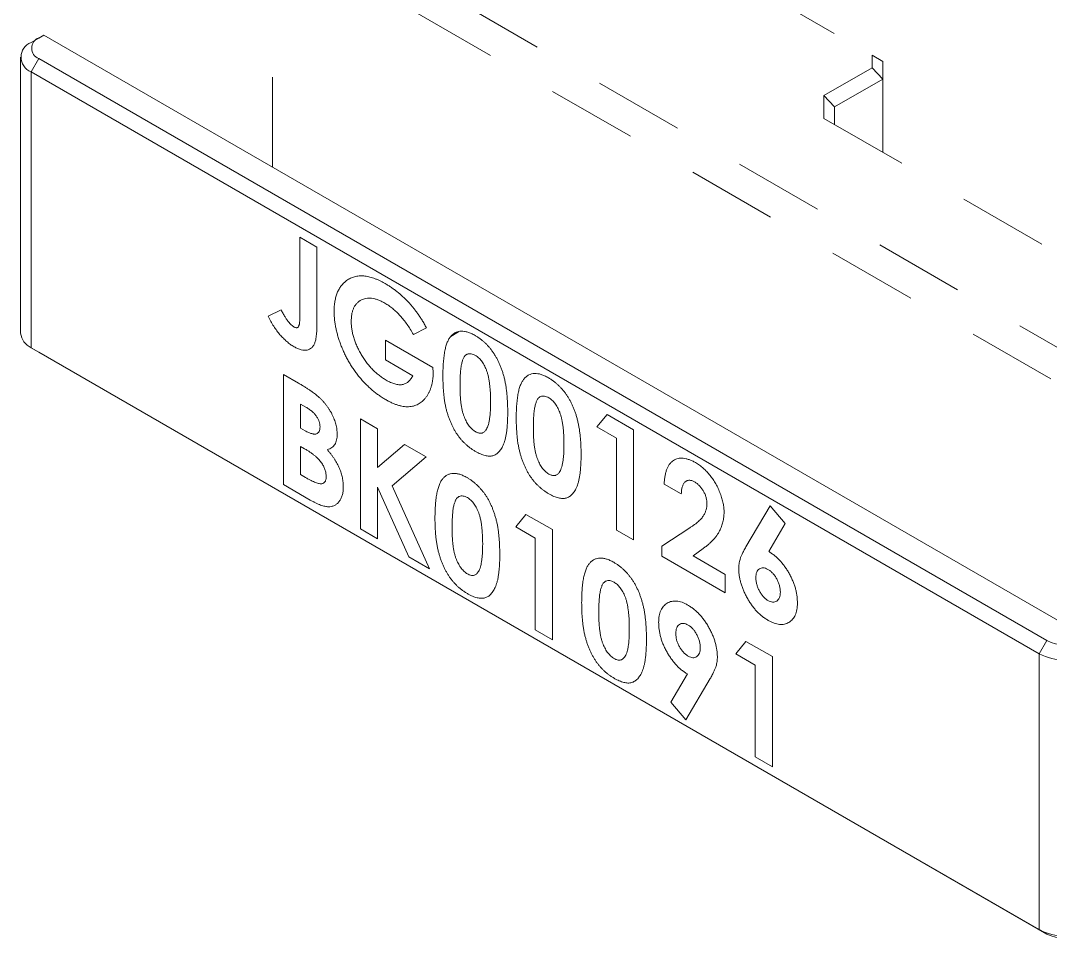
# Model space of a CAD drawing. Extents: x 0 to 10.3, y -9 to 0.
# Drawn here: x 0.838 to 2.27, y -3.032 to -1.756 of the extents above; entities that cross this region are included whole.
import ezdxf

# ---------------------------------------------------------------- set-up
doc = ezdxf.new("R2010")
doc.units = 0
doc.header["$LTSCALE"] = 0.5
doc.header["$MEASUREMENT"] = 0
doc.linetypes.add('HIDDEN', pattern=[0.375, 0.25, -0.125])
doc.layers.add('Jig', color=41, linetype='CONTINUOUS', lineweight=13)

msp = doc.modelspace()

# ---------------------------------------------------------------- linework, layer by layer
at = {"layer": 'Jig', "linetype": 'HIDDEN', "transparency": 16777216}
for p, q in [((1.4714, -1.486), (2.022, -1.8039)), ((2.3358, -2.2427), (1.1987, -1.5862)), ((1.1881, -1.6291), (2.3358, -2.2917)), ((1.1881, -1.9592), (1.1881, -1.6291)), ((2.022, -1.8039), (2.022, -1.8212)), ((2.022, -1.8039), (2.037, -1.8125)), ((2.037, -1.837), (2.037, -1.8125)), ((2.022, -1.8212), (1.9549, -1.86)), ((2.022, -1.8212), (2.037, -1.837)), ((1.9699, -1.8758), (2.037, -1.837)), ((2.037, -1.837), (2.037, -1.9391)), ((1.9549, -1.86), (1.9549, -1.8916)), ((1.9549, -1.86), (1.9699, -1.8758)), ((1.9699, -1.9003), (1.9699, -1.8758)), ((1.9549, -1.8916), (2.3358, -2.1115))]:
    msp.add_line(p, q, dxfattribs=at)
at = {"layer": 'Jig', "transparency": 16777216}
for p, q in [((0.8632, -1.7799), (0.8526, -1.786)), ((0.8632, -1.7799), (0.8703, -1.7758)), ((0.8703, -1.7758), (2.2828, -2.5912)), ((0.838, -2.1902), (0.838, -1.8064)), ((0.8632, -1.8084), (0.8526, -1.8268)), ((2.2651, -2.6177), (0.8632, -1.8084)), ((0.8526, -1.8268), (2.2545, -2.6361)), ((0.8526, -2.2106), (0.8526, -1.8268)), ((1.2263, -2.0568), (1.2501, -2.0706)), ((1.2263, -2.1649), (1.2263, -2.0568)), ((1.2501, -2.0706), (1.2501, -2.1722)), ((1.1822, -2.1667), (1.2002, -2.1578)), ((1.4022, -2.1827), (1.3842, -2.1922)), ((1.4468, -2.1887), (1.4361, -2.1948)), ((1.3453, -2.2001), (1.4114, -2.2383)), ((1.3453, -2.2276), (1.3453, -2.2001)), ((2.2545, -3.0198), (0.8526, -2.2106)), ((0.8632, -2.2167), (0.8526, -2.2106)), ((0.8632, -2.2167), (2.2651, -3.026)), ((1.3834, -2.2496), (1.3453, -2.2276)), ((1.2034, -2.2477), (1.2246, -2.26)), ((1.2034, -2.4008), (1.2034, -2.2477)), ((1.4114, -2.2383), (1.4116, -2.2449)), ((1.2272, -2.2889), (1.2272, -2.3223)), ((1.2347, -2.2932), (1.2272, -2.2889)), ((1.6394, -2.3208), (1.6536, -2.3035)), ((1.6536, -2.3035), (1.6904, -2.3247)), ((1.3105, -2.3095), (1.3343, -2.3233)), ((1.3105, -2.4626), (1.3105, -2.3095)), ((1.2272, -2.3223), (1.2335, -2.326)), ((1.3343, -2.3233), (1.3343, -2.3772)), ((1.6666, -2.3365), (1.6394, -2.3208)), ((1.6904, -2.3247), (1.6904, -2.4778)), ((1.2272, -2.3478), (1.2272, -2.3871)), ((1.2329, -2.3511), (1.2272, -2.3478)), ((1.3343, -2.3772), (1.3719, -2.345)), ((1.3719, -2.345), (1.4019, -2.3623)), ((1.6666, -2.4641), (1.6666, -2.3365)), ((1.4019, -2.3623), (1.3547, -2.4028)), ((1.2272, -2.3871), (1.2341, -2.391)), ((1.2407, -2.4224), (1.2034, -2.4008)), ((1.3343, -2.4046), (1.3343, -2.4764)), ((1.3779, -2.5015), (1.3343, -2.4046)), ((1.3547, -2.4028), (1.4065, -2.5181)), ((1.7567, -2.414), (1.7329, -2.4003)), ((1.8466, -2.4874), (1.8802, -2.4304)), ((1.8802, -2.4304), (1.9013, -2.4549)), ((1.5264, -2.4597), (1.5406, -2.4424)), ((1.5406, -2.4424), (1.5774, -2.4636)), ((1.3343, -2.4764), (1.3105, -2.4626)), ((1.5536, -2.4754), (1.5264, -2.4597)), ((1.7295, -2.4865), (1.7687, -2.4609)), ((1.9013, -2.4549), (1.8782, -2.494)), ((1.5536, -2.603), (1.5536, -2.4754)), ((1.5774, -2.4636), (1.5774, -2.6167)), ((1.6904, -2.4778), (1.6666, -2.4641)), ((1.7295, -2.5004), (1.7295, -2.4865)), ((1.7871, -2.4898), (1.7733, -2.5001)), ((1.4065, -2.5181), (1.3779, -2.5015)), ((1.8179, -2.5514), (1.7295, -2.5004)), ((1.7733, -2.5001), (1.8179, -2.5259)), ((1.8179, -2.5259), (1.8179, -2.5514)), ((1.5774, -2.6167), (1.5536, -2.603)), ((1.8323, -2.6363), (1.8465, -2.619)), ((1.8465, -2.619), (1.8833, -2.6402)), ((2.2651, -2.6177), (2.2545, -2.6361)), ((1.8595, -2.652), (1.8323, -2.6363)), ((1.8833, -2.6402), (1.8833, -2.7933)), ((2.2545, -2.6361), (2.2545, -3.0198)), ((1.8595, -2.7796), (1.8595, -2.652)), ((1.7421, -2.7035), (1.7652, -2.6643)), ((1.7968, -2.6708), (1.7632, -2.7279)), ((1.7632, -2.7279), (1.7421, -2.7035)), ((1.8833, -2.7933), (1.8595, -2.7796)), ((2.2651, -3.026), (2.2545, -3.0198))]:
    msp.add_line(p, q, dxfattribs=at)
for centre, radius, start, end in [((0.8604, -1.8064), 0.0218, 110.7834, 249.2166), ((0.8687, -1.7941), 0.0153, 110.7834, 249.2166), ((0.863, -2.1877), 0.0251, 185.6948, 245.6253), ((2.2898, -2.5699), 0.0538, 242.6097, 297.3903), ((2.2898, -2.5678), 0.0769, 242.6097, 297.3903), ((2.2898, -2.9516), 0.0769, 242.6097, 297.3903), ((2.2898, -2.9782), 0.0538, 242.6097, 297.3903)]:
    msp.add_arc(centre, radius, start, end, dxfattribs=at)
for points, knots in [([(1.2739, -2.1601), (1.274, -2.1576), (1.2741, -2.1527), (1.2749, -2.146), (1.2763, -2.1397), (1.2782, -2.1341), (1.2807, -2.129), (1.2836, -2.1244), (1.2872, -2.1204), (1.2899, -2.1183), (1.2913, -2.1172)], [0, 0, 0, 0, 0.129258, 0.255246, 0.378909, 0.50093, 0.623252, 0.746433, 0.871368, 1, 1, 1, 1]), ([(1.2913, -2.1172), (1.2922, -2.1166), (1.2939, -2.1154), (1.2967, -2.114), (1.2995, -2.1128), (1.3024, -2.1119), (1.3054, -2.1112), (1.3085, -2.1108), (1.3118, -2.1106), (1.3151, -2.1108), (1.3185, -2.1112), (1.322, -2.1119), (1.3256, -2.1128), (1.3293, -2.114), (1.3331, -2.1154), (1.337, -2.1172), (1.341, -2.1191), (1.3437, -2.1207), (1.345, -2.1214)], [0, 0, 0, 0, 0.063787, 0.126616, 0.188343, 0.249479, 0.309864, 0.370656, 0.430675, 0.491278, 0.551874, 0.613065, 0.675167, 0.737705, 0.801473, 0.866116, 0.93226, 1, 1, 1, 1]), ([(1.345, -2.1214), (1.3465, -2.1223), (1.3493, -2.124), (1.3535, -2.1268), (1.3577, -2.1297), (1.3618, -2.1329), (1.3658, -2.1362), (1.3697, -2.1397), (1.3736, -2.1434), (1.3761, -2.146), (1.3774, -2.1473)], [0, 0, 0, 0, 0.128976, 0.256614, 0.382375, 0.50745, 0.631232, 0.754221, 0.877301, 1, 1, 1, 1]), ([(1.3444, -2.1485), (1.3428, -2.1476), (1.3396, -2.1459), (1.3349, -2.1439), (1.3304, -2.1425), (1.3261, -2.1417), (1.3221, -2.1415), (1.3182, -2.1419), (1.3145, -2.1429), (1.3111, -2.1445), (1.308, -2.1465), (1.3052, -2.1491), (1.3029, -2.1521), (1.301, -2.1555), (1.2995, -2.1594), (1.2985, -2.1638), (1.2979, -2.1686), (1.2978, -2.172), (1.2977, -2.1738)], [0, 0, 0, 0, 0.067193, 0.13194, 0.195206, 0.257151, 0.318871, 0.380526, 0.442962, 0.506874, 0.570467, 0.632465, 0.693241, 0.753455, 0.813441, 0.873852, 0.936105, 1, 1, 1, 1]), ([(1.3774, -2.1473), (1.3785, -2.1485), (1.3806, -2.1508), (1.3837, -2.1546), (1.3869, -2.1586), (1.39, -2.163), (1.3931, -2.1675), (1.3962, -2.1723), (1.3993, -2.1774), (1.4012, -2.1809), (1.4022, -2.1827)], [0, 0, 0, 0, 0.111803, 0.227404, 0.345669, 0.467905, 0.594194, 0.724668, 0.859642, 1, 1, 1, 1]), ([(1.2002, -2.1578), (1.2011, -2.1596), (1.2029, -2.1629), (1.2055, -2.1675), (1.2079, -2.1713), (1.2102, -2.1743), (1.2123, -2.1768), (1.2144, -2.1788), (1.2164, -2.1805), (1.2178, -2.1814), (1.2184, -2.1818)], [0, 0, 0, 0, 0.191177, 0.356896, 0.499617, 0.618069, 0.721813, 0.819283, 0.911678, 1, 1, 1, 1]), ([(1.3457, -2.2828), (1.344, -2.2818), (1.3407, -2.2798), (1.3357, -2.2764), (1.3309, -2.2728), (1.3262, -2.269), (1.3217, -2.2649), (1.3173, -2.2606), (1.313, -2.256), (1.3089, -2.2512), (1.305, -2.2462), (1.3012, -2.2411), (1.2977, -2.2357), (1.2944, -2.2303), (1.2913, -2.2246), (1.2884, -2.2189), (1.2858, -2.2129), (1.2833, -2.2069), (1.2811, -2.2008), (1.2792, -2.1947), (1.2776, -2.1888), (1.2762, -2.1829), (1.2752, -2.177), (1.2745, -2.1713), (1.274, -2.1656), (1.274, -2.1619), (1.2739, -2.1601)], [0, 0, 0, 0, 0.045177, 0.089554, 0.132591, 0.175068, 0.216835, 0.258412, 0.299395, 0.34053, 0.381365, 0.421966, 0.462143, 0.502292, 0.542775, 0.583285, 0.62468, 0.666691, 0.70889, 0.750592, 0.791965, 0.832957, 0.874428, 0.915866, 0.957652, 1, 1, 1, 1]), ([(1.3842, -2.1922), (1.3828, -2.1898), (1.38, -2.1849), (1.3754, -2.1781), (1.3707, -2.1718), (1.3658, -2.166), (1.3607, -2.1607), (1.3554, -2.1561), (1.3499, -2.1519), (1.3462, -2.1497), (1.3444, -2.1485)], [0, 0, 0, 0, 0.134447, 0.263807, 0.389241, 0.511496, 0.632427, 0.753439, 0.87526, 1, 1, 1, 1]), ([(1.2184, -2.2093), (1.2166, -2.2082), (1.2132, -2.2061), (1.2081, -2.2021), (1.2033, -2.1976), (1.1986, -2.1925), (1.1941, -2.1869), (1.1899, -2.1806), (1.1858, -2.1739), (1.1834, -2.1691), (1.1822, -2.1667)], [0, 0, 0, 0, 0.123869, 0.244318, 0.36308, 0.483363, 0.604704, 0.731021, 0.862039, 1, 1, 1, 1]), ([(1.2184, -2.1818), (1.219, -2.1821), (1.2203, -2.1827), (1.222, -2.183), (1.2234, -2.1824), (1.2243, -2.1815), (1.2249, -2.1803), (1.2253, -2.1791), (1.2256, -2.1776), (1.2259, -2.1756), (1.2261, -2.1735), (1.2262, -2.1709), (1.2263, -2.168), (1.2263, -2.1659), (1.2263, -2.1649)], [0, 0, 0, 0, 0.083638, 0.160373, 0.236973, 0.319854, 0.367519, 0.425272, 0.493709, 0.573008, 0.662595, 0.763436, 0.875911, 1, 1, 1, 1]), ([(1.2501, -2.1722), (1.2501, -2.1741), (1.2501, -2.1779), (1.2499, -2.1832), (1.2497, -2.188), (1.2494, -2.1922), (1.2489, -2.196), (1.2484, -2.1993), (1.2478, -2.2021), (1.2467, -2.205), (1.2451, -2.208), (1.2427, -2.2108), (1.2397, -2.2128), (1.2363, -2.2139), (1.2324, -2.2142), (1.228, -2.2135), (1.2233, -2.2119), (1.2201, -2.2102), (1.2184, -2.2093)], [0, 0, 0, 0, 0.076414, 0.147235, 0.212084, 0.271069, 0.324193, 0.371998, 0.414138, 0.451018, 0.518122, 0.583596, 0.648767, 0.715219, 0.783109, 0.852067, 0.923839, 1, 1, 1, 1]), ([(1.2977, -2.1738), (1.2978, -2.1757), (1.2978, -2.1793), (1.2985, -2.1851), (1.2996, -2.1908), (1.3011, -2.1966), (1.3031, -2.2024), (1.3056, -2.2083), (1.3084, -2.2142), (1.3117, -2.2201), (1.3152, -2.2258), (1.319, -2.2312), (1.3231, -2.2362), (1.3273, -2.2409), (1.3317, -2.2451), (1.3364, -2.249), (1.3412, -2.2526), (1.3445, -2.2545), (1.3462, -2.2556)], [0, 0, 0, 0, 0.063874, 0.125841, 0.186457, 0.246336, 0.306267, 0.366955, 0.42886, 0.492563, 0.556595, 0.619071, 0.681028, 0.742582, 0.804912, 0.86786, 0.932938, 1, 1, 1, 1]), ([(1.4361, -2.1948), (1.4371, -2.1938), (1.4392, -2.1917), (1.4427, -2.1895), (1.4465, -2.188), (1.4506, -2.1875), (1.455, -2.1877), (1.4597, -2.1888), (1.4647, -2.1907), (1.4681, -2.1925), (1.4699, -2.1935)], [0, 0, 0, 0, 0.132314, 0.2587, 0.380912, 0.500535, 0.620923, 0.742376, 0.868281, 1, 1, 1, 1]), ([(1.4252, -2.2497), (1.4252, -2.2463), (1.4253, -2.2398), (1.4258, -2.2306), (1.4267, -2.2224), (1.4278, -2.215), (1.4293, -2.2086), (1.4312, -2.2031), (1.4334, -2.1984), (1.4352, -2.196), (1.4361, -2.1948)], [0, 0, 0, 0, 0.161066, 0.310779, 0.449889, 0.578276, 0.696627, 0.805994, 0.906565, 1, 1, 1, 1]), ([(1.4699, -2.1935), (1.471, -2.1942), (1.4733, -2.1955), (1.4766, -2.1979), (1.4798, -2.2004), (1.4829, -2.203), (1.4859, -2.2059), (1.4888, -2.209), (1.4915, -2.2122), (1.4941, -2.2157), (1.4966, -2.2193), (1.4989, -2.2231), (1.5011, -2.2272), (1.5032, -2.2313), (1.505, -2.2357), (1.5068, -2.2403), (1.5084, -2.2451), (1.5099, -2.25), (1.5112, -2.2553), (1.5123, -2.2608), (1.5132, -2.2666), (1.514, -2.2727), (1.5146, -2.2792), (1.515, -2.2859), (1.5153, -2.293), (1.5153, -2.2978), (1.5153, -2.3003)], [0, 0, 0, 0, 0.0366266, 0.0720176, 0.1066018, 0.1402739, 0.1735801, 0.2063789, 0.2391292, 0.2719377, 0.3050588, 0.3383424, 0.3726295, 0.4077269, 0.4438894, 0.4814735, 0.5202662, 0.5610568, 0.6041587, 0.6501983, 0.6996847, 0.7524187, 0.8088321, 0.8689839, 0.93269, 1, 1, 1, 1]), ([(1.4705, -2.2213), (1.4694, -2.2208), (1.4674, -2.2197), (1.4644, -2.2189), (1.4616, -2.2188), (1.4595, -2.2193), (1.4579, -2.2201), (1.4568, -2.2209), (1.4558, -2.2221), (1.4548, -2.2234), (1.4539, -2.2251), (1.453, -2.2269), (1.4523, -2.2291), (1.4516, -2.2315), (1.451, -2.2342), (1.4504, -2.2373), (1.45, -2.2408), (1.4496, -2.2446), (1.4494, -2.2489), (1.4491, -2.2535), (1.4491, -2.2585), (1.449, -2.2619), (1.449, -2.2637)], [0, 0, 0, 0, 0.053832, 0.105539, 0.157632, 0.2113, 0.239518, 0.269404, 0.300688, 0.334182, 0.369857, 0.408083, 0.448239, 0.491626, 0.538665, 0.589919, 0.646388, 0.70724, 0.772955, 0.843648, 0.919311, 1, 1, 1, 1]), ([(1.4915, -2.2865), (1.4915, -2.2841), (1.4915, -2.2795), (1.4912, -2.2726), (1.4907, -2.2663), (1.4901, -2.2604), (1.4893, -2.255), (1.4883, -2.2501), (1.4871, -2.2456), (1.4857, -2.2416), (1.4842, -2.238), (1.4826, -2.2348), (1.4808, -2.2317), (1.479, -2.229), (1.477, -2.2266), (1.4749, -2.2245), (1.4727, -2.2227), (1.4712, -2.2218), (1.4705, -2.2213)], [0, 0, 0, 0, 0.112119, 0.21581, 0.310214, 0.396008, 0.473428, 0.542799, 0.60457, 0.659382, 0.708791, 0.755384, 0.798717, 0.840426, 0.880199, 0.91973, 0.959047, 1, 1, 1, 1]), ([(1.4116, -2.2449), (1.4116, -2.2466), (1.4116, -2.2499), (1.4111, -2.2546), (1.4104, -2.2591), (1.4094, -2.2634), (1.4082, -2.2675), (1.4066, -2.2713), (1.4047, -2.2749), (1.4027, -2.2783), (1.4003, -2.2813), (1.3978, -2.284), (1.3952, -2.2864), (1.3923, -2.2884), (1.3893, -2.29), (1.3862, -2.2912), (1.3828, -2.2921), (1.3793, -2.2926), (1.3757, -2.2927), (1.3718, -2.2925), (1.3679, -2.2919), (1.3637, -2.2908), (1.3594, -2.2894), (1.355, -2.2876), (1.3504, -2.2854), (1.3473, -2.2837), (1.3457, -2.2828)], [0, 0, 0, 0, 0.0419561, 0.0838374, 0.1253297, 0.1668251, 0.2084872, 0.2506579, 0.2931106, 0.3364618, 0.3796157, 0.4216808, 0.4630152, 0.5037472, 0.5437176, 0.5834649, 0.6231529, 0.6628895, 0.7028108, 0.7428727, 0.7836392, 0.8248405, 0.866918, 0.9100605, 0.9542098, 1, 1, 1, 1]), ([(1.5381, -2.2537), (1.5391, -2.2526), (1.5411, -2.2506), (1.5447, -2.2483), (1.5484, -2.2469), (1.5526, -2.2463), (1.557, -2.2466), (1.5617, -2.2476), (1.5667, -2.2496), (1.5701, -2.2514), (1.5719, -2.2524)], [0, 0, 0, 0, 0.132314, 0.2587, 0.380912, 0.500535, 0.620923, 0.742376, 0.868281, 1, 1, 1, 1]), ([(1.2246, -2.26), (1.2261, -2.2608), (1.229, -2.2625), (1.2332, -2.2651), (1.237, -2.2675), (1.2405, -2.2698), (1.2438, -2.2721), (1.2467, -2.2742), (1.2493, -2.2763), (1.2509, -2.2777), (1.2517, -2.2783)], [0, 0, 0, 0, 0.163996, 0.31733, 0.458061, 0.588186, 0.707951, 0.816321, 0.913584, 1, 1, 1, 1]), ([(1.3462, -2.2556), (1.3473, -2.2562), (1.3494, -2.2574), (1.3525, -2.2588), (1.3556, -2.2601), (1.3584, -2.261), (1.3612, -2.2616), (1.3638, -2.2621), (1.3663, -2.2621), (1.3687, -2.2619), (1.3709, -2.2614), (1.373, -2.2606), (1.375, -2.2595), (1.377, -2.2582), (1.3787, -2.2564), (1.3804, -2.2544), (1.382, -2.2522), (1.3829, -2.2504), (1.3834, -2.2496)], [0, 0, 0, 0, 0.0693417, 0.1361332, 0.2005351, 0.2627674, 0.323389, 0.3829534, 0.4409371, 0.4987479, 0.5562779, 0.6147281, 0.6737138, 0.7347921, 0.7975757, 0.86229, 0.9296781, 1, 1, 1, 1]), ([(1.4706, -2.3548), (1.4694, -2.3541), (1.467, -2.3527), (1.4636, -2.3504), (1.4604, -2.3479), (1.4572, -2.3452), (1.4543, -2.3424), (1.4514, -2.3394), (1.4487, -2.3361), (1.4462, -2.3328), (1.4438, -2.3292), (1.4415, -2.3255), (1.4394, -2.3216), (1.4374, -2.3176), (1.4355, -2.3133), (1.4338, -2.3088), (1.4322, -2.3042), (1.4307, -2.2994), (1.4294, -2.2943), (1.4283, -2.2889), (1.4273, -2.2831), (1.4265, -2.2771), (1.426, -2.2707), (1.4255, -2.264), (1.4253, -2.2569), (1.4252, -2.2521), (1.4252, -2.2497)], [0, 0, 0, 0, 0.038221, 0.074874, 0.110168, 0.144745, 0.178103, 0.211197, 0.24385, 0.276037, 0.308544, 0.341435, 0.375117, 0.409625, 0.445367, 0.482286, 0.520792, 0.560774, 0.603062, 0.648922, 0.697907, 0.750777, 0.807292, 0.867643, 0.931855, 1, 1, 1, 1]), ([(1.5272, -2.3086), (1.5272, -2.3052), (1.5273, -2.2987), (1.5278, -2.2895), (1.5287, -2.2813), (1.5298, -2.2739), (1.5313, -2.2675), (1.5332, -2.262), (1.5354, -2.2573), (1.5372, -2.2549), (1.5381, -2.2537)], [0, 0, 0, 0, 0.161066, 0.310779, 0.449889, 0.578276, 0.696627, 0.805994, 0.906565, 1, 1, 1, 1]), ([(1.5719, -2.2524), (1.573, -2.2531), (1.5753, -2.2544), (1.5786, -2.2567), (1.5818, -2.2592), (1.5849, -2.2619), (1.5879, -2.2648), (1.5908, -2.2679), (1.5935, -2.2711), (1.5961, -2.2746), (1.5986, -2.2782), (1.6009, -2.282), (1.6031, -2.286), (1.6051, -2.2902), (1.607, -2.2946), (1.6088, -2.2992), (1.6104, -2.3039), (1.6118, -2.3089), (1.6131, -2.3141), (1.6142, -2.3196), (1.6152, -2.3255), (1.616, -2.3316), (1.6166, -2.3381), (1.617, -2.3448), (1.6173, -2.3519), (1.6173, -2.3567), (1.6173, -2.3591)], [0, 0, 0, 0, 0.036627, 0.072018, 0.106602, 0.140274, 0.17358, 0.206379, 0.239129, 0.271938, 0.305059, 0.338342, 0.37263, 0.407727, 0.443889, 0.481473, 0.520266, 0.561057, 0.604159, 0.650198, 0.699685, 0.752419, 0.808832, 0.868984, 0.93269, 1, 1, 1, 1]), ([(1.449, -2.2637), (1.449, -2.2661), (1.4491, -2.2706), (1.4493, -2.2772), (1.4498, -2.2833), (1.4504, -2.289), (1.4513, -2.2942), (1.4523, -2.299), (1.4535, -2.3033), (1.4549, -2.3072), (1.4565, -2.3107), (1.4581, -2.314), (1.4599, -2.3169), (1.4618, -2.3196), (1.4638, -2.3219), (1.4659, -2.324), (1.4681, -2.3259), (1.4697, -2.3268), (1.4705, -2.3273)], [0, 0, 0, 0, 0.110752, 0.212376, 0.305552, 0.39038, 0.466772, 0.535487, 0.596824, 0.651363, 0.701341, 0.747857, 0.792193, 0.834257, 0.875313, 0.916021, 0.957645, 1, 1, 1, 1]), ([(1.2517, -2.2783), (1.2527, -2.2792), (1.2546, -2.281), (1.2574, -2.2838), (1.2601, -2.2868), (1.2626, -2.2898), (1.265, -2.293), (1.2671, -2.2963), (1.2692, -2.2996), (1.271, -2.3031), (1.2727, -2.3066), (1.2742, -2.3102), (1.2754, -2.3137), (1.2764, -2.3171), (1.2772, -2.3206), (1.2778, -2.324), (1.2781, -2.3275), (1.2782, -2.3297), (1.2782, -2.3308)], [0, 0, 0, 0, 0.0687424, 0.1348947, 0.1996998, 0.2629456, 0.3253223, 0.3869274, 0.4489921, 0.5106956, 0.5720441, 0.6326422, 0.6929422, 0.7524174, 0.8127575, 0.8734928, 0.9357833, 1, 1, 1, 1]), ([(1.485, -2.3252), (1.4855, -2.3243), (1.4866, -2.3226), (1.4879, -2.3194), (1.489, -2.3155), (1.4899, -2.3109), (1.4906, -2.3058), (1.4912, -2.3), (1.4914, -2.2935), (1.4915, -2.2889), (1.4915, -2.2865)], [0, 0, 0, 0, 0.088875, 0.186363, 0.29409, 0.412109, 0.541758, 0.682689, 0.835089, 1, 1, 1, 1]), ([(1.5724, -2.2802), (1.5714, -2.2796), (1.5694, -2.2786), (1.5664, -2.2778), (1.5636, -2.2777), (1.5615, -2.2782), (1.5599, -2.279), (1.5588, -2.2798), (1.5577, -2.281), (1.5567, -2.2823), (1.5559, -2.284), (1.555, -2.2858), (1.5543, -2.288), (1.5536, -2.2904), (1.553, -2.2931), (1.5524, -2.2962), (1.552, -2.2997), (1.5516, -2.3035), (1.5514, -2.3078), (1.5511, -2.3123), (1.5511, -2.3174), (1.551, -2.3208), (1.551, -2.3226)], [0, 0, 0, 0, 0.053832, 0.105539, 0.157632, 0.2113, 0.239518, 0.269404, 0.300688, 0.334182, 0.369857, 0.408083, 0.448239, 0.491626, 0.538665, 0.589919, 0.646388, 0.70724, 0.772955, 0.843648, 0.919311, 1, 1, 1, 1]), ([(1.5935, -2.3454), (1.5935, -2.343), (1.5935, -2.3383), (1.5932, -2.3315), (1.5927, -2.3251), (1.5921, -2.3193), (1.5913, -2.3139), (1.5903, -2.309), (1.5891, -2.3045), (1.5877, -2.3005), (1.5862, -2.2969), (1.5845, -2.2936), (1.5828, -2.2906), (1.5809, -2.2879), (1.579, -2.2855), (1.5769, -2.2834), (1.5747, -2.2816), (1.5732, -2.2807), (1.5724, -2.2802)], [0, 0, 0, 0, 0.112119, 0.21581, 0.310214, 0.396008, 0.473428, 0.542799, 0.60457, 0.659382, 0.708791, 0.755384, 0.798717, 0.840426, 0.880199, 0.91973, 0.959047, 1, 1, 1, 1]), ([(1.2544, -2.3208), (1.2543, -2.3196), (1.2543, -2.3172), (1.2533, -2.3134), (1.2517, -2.3097), (1.2499, -2.3067), (1.2482, -2.3044), (1.2468, -2.3026), (1.2451, -2.3009), (1.2433, -2.2993), (1.2414, -2.2977), (1.2393, -2.2962), (1.237, -2.2946), (1.2355, -2.2937), (1.2347, -2.2932)], [0, 0, 0, 0, 0.112318, 0.217162, 0.320736, 0.428689, 0.486125, 0.546577, 0.610671, 0.678379, 0.751037, 0.828585, 0.911505, 1, 1, 1, 1]), ([(1.5153, -2.3003), (1.5153, -2.3027), (1.5153, -2.3075), (1.515, -2.3144), (1.5146, -2.3207), (1.514, -2.3265), (1.5132, -2.3318), (1.5122, -2.3365), (1.5111, -2.3408), (1.5097, -2.3445), (1.5083, -2.3477), (1.5067, -2.3507), (1.505, -2.3532), (1.5032, -2.3555), (1.5012, -2.3573), (1.4991, -2.3588), (1.4969, -2.36), (1.4946, -2.3608), (1.4921, -2.3612), (1.4895, -2.3614), (1.4867, -2.3611), (1.4838, -2.3606), (1.4807, -2.3596), (1.4775, -2.3584), (1.4741, -2.3568), (1.4717, -2.3555), (1.4706, -2.3548)], [0, 0, 0, 0, 0.068489, 0.133072, 0.193823, 0.251075, 0.304391, 0.354397, 0.401009, 0.444414, 0.485404, 0.524642, 0.561886, 0.597916, 0.632441, 0.665719, 0.697746, 0.729345, 0.760583, 0.792362, 0.824318, 0.857161, 0.89093, 0.925963, 0.962063, 1, 1, 1, 1]), ([(1.5725, -2.4137), (1.5714, -2.413), (1.569, -2.4116), (1.5656, -2.4093), (1.5624, -2.4067), (1.5592, -2.4041), (1.5563, -2.4012), (1.5534, -2.3982), (1.5507, -2.395), (1.5482, -2.3917), (1.5458, -2.3881), (1.5435, -2.3844), (1.5414, -2.3805), (1.5394, -2.3764), (1.5375, -2.3722), (1.5358, -2.3677), (1.5342, -2.3631), (1.5327, -2.3583), (1.5314, -2.3532), (1.5303, -2.3478), (1.5293, -2.342), (1.5285, -2.336), (1.528, -2.3296), (1.5275, -2.3228), (1.5272, -2.3158), (1.5272, -2.311), (1.5272, -2.3086)], [0, 0, 0, 0, 0.0382209, 0.0748741, 0.1101682, 0.1447446, 0.1781029, 0.211197, 0.2438497, 0.2760373, 0.3085441, 0.3414349, 0.375117, 0.4096251, 0.4453666, 0.4822861, 0.5207919, 0.5607735, 0.6030622, 0.6489222, 0.6979068, 0.7507772, 0.8072917, 0.8676434, 0.9318549, 1, 1, 1, 1]), ([(1.2335, -2.326), (1.2344, -2.3264), (1.236, -2.3274), (1.2384, -2.3286), (1.2407, -2.3295), (1.2427, -2.3301), (1.2446, -2.3306), (1.2463, -2.3308), (1.2479, -2.3307), (1.2497, -2.3304), (1.2516, -2.3293), (1.2532, -2.3273), (1.2542, -2.3244), (1.2543, -2.322), (1.2544, -2.3208)], [0, 0, 0, 0, 0.088765, 0.171355, 0.248082, 0.32112, 0.38886, 0.452062, 0.51223, 0.569578, 0.676977, 0.78104, 0.886932, 1, 1, 1, 1]), ([(1.2782, -2.3308), (1.2782, -2.3322), (1.2781, -2.335), (1.2774, -2.3388), (1.2764, -2.3421), (1.275, -2.3451), (1.2731, -2.3475), (1.2707, -2.3496), (1.2678, -2.3512), (1.2656, -2.352), (1.2644, -2.3524)], [0, 0, 0, 0, 0.123308, 0.242862, 0.359429, 0.474783, 0.594376, 0.72017, 0.855099, 1, 1, 1, 1]), ([(1.4705, -2.3273), (1.4712, -2.3277), (1.4727, -2.3285), (1.4748, -2.3292), (1.4768, -2.3295), (1.4787, -2.3295), (1.4805, -2.329), (1.4821, -2.3281), (1.4836, -2.3268), (1.4845, -2.3257), (1.485, -2.3252)], [0, 0, 0, 0, 0.124035, 0.242846, 0.360342, 0.479042, 0.599334, 0.725488, 0.858549, 1, 1, 1, 1]), ([(1.551, -2.3226), (1.551, -2.325), (1.5511, -2.3295), (1.5513, -2.336), (1.5518, -2.3422), (1.5524, -2.3478), (1.5533, -2.3531), (1.5543, -2.3578), (1.5555, -2.3622), (1.5569, -2.3661), (1.5584, -2.3696), (1.5601, -2.3728), (1.5619, -2.3758), (1.5638, -2.3785), (1.5658, -2.3808), (1.5679, -2.3829), (1.5701, -2.3847), (1.5717, -2.3857), (1.5724, -2.3862)], [0, 0, 0, 0, 0.110752, 0.212376, 0.305552, 0.39038, 0.466772, 0.535487, 0.596824, 0.651363, 0.701341, 0.747857, 0.792193, 0.834257, 0.875313, 0.916021, 0.957645, 1, 1, 1, 1]), ([(1.587, -2.384), (1.5875, -2.3832), (1.5886, -2.3815), (1.5899, -2.3782), (1.591, -2.3744), (1.5919, -2.3698), (1.5926, -2.3646), (1.5932, -2.3588), (1.5934, -2.3524), (1.5935, -2.3478), (1.5935, -2.3454)], [0, 0, 0, 0, 0.088875, 0.186363, 0.29409, 0.412109, 0.541758, 0.682689, 0.835089, 1, 1, 1, 1]), ([(1.2629, -2.3898), (1.2629, -2.389), (1.2628, -2.3874), (1.2625, -2.3849), (1.2619, -2.3824), (1.2612, -2.3799), (1.2602, -2.3774), (1.259, -2.375), (1.2576, -2.3725), (1.2559, -2.3701), (1.2541, -2.3676), (1.2518, -2.3652), (1.2494, -2.3628), (1.2466, -2.3604), (1.2436, -2.358), (1.2403, -2.3557), (1.2367, -2.3533), (1.2342, -2.3519), (1.2329, -2.3511)], [0, 0, 0, 0, 0.052804, 0.102848, 0.151634, 0.199493, 0.24769, 0.296169, 0.346204, 0.398436, 0.454195, 0.514248, 0.579272, 0.650186, 0.727567, 0.811532, 0.902517, 1, 1, 1, 1]), ([(1.2644, -2.3524), (1.2654, -2.3535), (1.2672, -2.3556), (1.2698, -2.3589), (1.2722, -2.3622), (1.2744, -2.3654), (1.2765, -2.3687), (1.2783, -2.3719), (1.2799, -2.3752), (1.2814, -2.3784), (1.2826, -2.3816), (1.2837, -2.3849), (1.2846, -2.3881), (1.2854, -2.3914), (1.286, -2.3947), (1.2864, -2.398), (1.2867, -2.4013), (1.2867, -2.4035), (1.2867, -2.4046)], [0, 0, 0, 0, 0.072769, 0.14268, 0.209427, 0.274632, 0.336831, 0.397631, 0.456898, 0.515139, 0.573163, 0.631099, 0.689015, 0.74882, 0.809284, 0.870755, 0.934285, 1, 1, 1, 1]), ([(1.6173, -2.3591), (1.6173, -2.3616), (1.6173, -2.3664), (1.617, -2.3732), (1.6165, -2.3796), (1.6159, -2.3854), (1.6151, -2.3906), (1.6142, -2.3954), (1.6131, -2.3996), (1.6117, -2.4033), (1.6103, -2.4066), (1.6087, -2.4095), (1.607, -2.4121), (1.6051, -2.4143), (1.6032, -2.4162), (1.6011, -2.4177), (1.5989, -2.4188), (1.5966, -2.4197), (1.5941, -2.4201), (1.5915, -2.4202), (1.5887, -2.42), (1.5858, -2.4194), (1.5827, -2.4185), (1.5795, -2.4173), (1.576, -2.4157), (1.5737, -2.4144), (1.5725, -2.4137)], [0, 0, 0, 0, 0.0684887, 0.1330724, 0.1938229, 0.251075, 0.3043913, 0.3543972, 0.401009, 0.4444135, 0.4854041, 0.5246418, 0.5618858, 0.5979156, 0.6324415, 0.6657189, 0.6977456, 0.7293455, 0.7605835, 0.7923616, 0.8243181, 0.8571607, 0.8909303, 0.9259628, 0.9620625, 1, 1, 1, 1]), ([(1.7329, -2.4003), (1.733, -2.3983), (1.7332, -2.3943), (1.734, -2.3889), (1.7351, -2.3839), (1.7365, -2.3795), (1.7383, -2.3756), (1.7404, -2.3723), (1.7429, -2.3695), (1.7457, -2.3673), (1.7488, -2.3657), (1.7521, -2.3646), (1.7556, -2.3641), (1.7594, -2.3642), (1.7633, -2.3648), (1.7675, -2.3662), (1.7719, -2.3679), (1.7749, -2.3696), (1.7764, -2.3704)], [0, 0, 0, 0, 0.074933, 0.146415, 0.214733, 0.280396, 0.343912, 0.405521, 0.466476, 0.526809, 0.586168, 0.644122, 0.701641, 0.758776, 0.816646, 0.875667, 0.93663, 1, 1, 1, 1]), ([(1.7764, -2.3704), (1.7783, -2.3716), (1.7819, -2.3738), (1.7872, -2.3781), (1.7922, -2.3828), (1.7968, -2.3881), (1.801, -2.3938), (1.8048, -2.4), (1.8082, -2.4066), (1.811, -2.4135), (1.8133, -2.4203), (1.8149, -2.427), (1.816, -2.4334), (1.8161, -2.4374), (1.8162, -2.4393)], [0, 0, 0, 0, 0.089601, 0.174998, 0.257453, 0.339173, 0.420313, 0.501335, 0.584117, 0.670222, 0.756511, 0.839232, 0.920133, 1, 1, 1, 1]), ([(1.2341, -2.391), (1.2354, -2.3918), (1.238, -2.3933), (1.2417, -2.3952), (1.2451, -2.3968), (1.2482, -2.3981), (1.2509, -2.399), (1.2532, -2.3996), (1.2553, -2.3998), (1.2569, -2.3997), (1.2584, -2.3993), (1.2596, -2.3987), (1.2606, -2.3978), (1.2614, -2.3966), (1.2621, -2.3953), (1.2625, -2.3937), (1.2629, -2.3919), (1.2629, -2.3905), (1.2629, -2.3898)], [0, 0, 0, 0, 0.109605, 0.210729, 0.302106, 0.385275, 0.459318, 0.524848, 0.583642, 0.634641, 0.681202, 0.726798, 0.770652, 0.814017, 0.857946, 0.903306, 0.950528, 1, 1, 1, 1]), ([(1.4251, -2.3926), (1.4261, -2.3915), (1.4281, -2.3894), (1.4316, -2.3872), (1.4354, -2.3858), (1.4395, -2.3852), (1.4439, -2.3854), (1.4486, -2.3865), (1.4536, -2.3885), (1.4571, -2.3903), (1.4588, -2.3912)], [0, 0, 0, 0, 0.132314, 0.2587, 0.380912, 0.500535, 0.620923, 0.742376, 0.868281, 1, 1, 1, 1]), ([(1.4588, -2.3912), (1.46, -2.3919), (1.4622, -2.3933), (1.4656, -2.3956), (1.4688, -2.3981), (1.4719, -2.4008), (1.4749, -2.4037), (1.4777, -2.4067), (1.4805, -2.41), (1.4831, -2.4134), (1.4855, -2.4171), (1.4879, -2.4209), (1.49, -2.4249), (1.4921, -2.4291), (1.494, -2.4335), (1.4957, -2.4381), (1.4973, -2.4428), (1.4988, -2.4478), (1.5001, -2.453), (1.5012, -2.4585), (1.5022, -2.4643), (1.5029, -2.4705), (1.5035, -2.4769), (1.5039, -2.4837), (1.5042, -2.4908), (1.5043, -2.4956), (1.5043, -2.498)], [0, 0, 0, 0, 0.0366266, 0.0720176, 0.1066018, 0.1402739, 0.1735801, 0.2063789, 0.2391292, 0.2719377, 0.3050588, 0.3383424, 0.3726295, 0.4077269, 0.4438894, 0.4814735, 0.5202662, 0.5610568, 0.6041587, 0.6501983, 0.6996847, 0.7524187, 0.8088321, 0.8689839, 0.93269, 1, 1, 1, 1]), ([(1.5724, -2.3862), (1.5732, -2.3866), (1.5746, -2.3874), (1.5768, -2.3881), (1.5788, -2.3884), (1.5807, -2.3883), (1.5825, -2.3879), (1.5841, -2.387), (1.5856, -2.3857), (1.5865, -2.3846), (1.587, -2.384)], [0, 0, 0, 0, 0.124035, 0.242846, 0.360342, 0.479042, 0.599334, 0.725488, 0.858549, 1, 1, 1, 1]), ([(1.2867, -2.4046), (1.2866, -2.4066), (1.2865, -2.4107), (1.2853, -2.4161), (1.2835, -2.4208), (1.281, -2.4247), (1.2779, -2.4278), (1.2744, -2.4301), (1.2704, -2.4315), (1.2667, -2.4318), (1.2635, -2.4316), (1.2609, -2.4311), (1.2581, -2.4304), (1.255, -2.4294), (1.2517, -2.428), (1.2482, -2.4264), (1.2445, -2.4245), (1.242, -2.4231), (1.2407, -2.4224)], [0, 0, 0, 0, 0.080264, 0.158481, 0.236217, 0.314724, 0.392846, 0.468644, 0.542699, 0.617292, 0.655952, 0.69704, 0.74066, 0.786773, 0.835568, 0.887242, 0.941894, 1, 1, 1, 1]), ([(1.4142, -2.4475), (1.4142, -2.4441), (1.4142, -2.4375), (1.4148, -2.4284), (1.4156, -2.4201), (1.4168, -2.4128), (1.4183, -2.4063), (1.4202, -2.4009), (1.4223, -2.3962), (1.4242, -2.3938), (1.4251, -2.3926)], [0, 0, 0, 0, 0.161066, 0.310779, 0.449889, 0.578276, 0.696627, 0.805994, 0.906565, 1, 1, 1, 1]), ([(1.775, -2.3971), (1.7744, -2.3968), (1.7732, -2.3961), (1.7713, -2.3954), (1.7696, -2.395), (1.7679, -2.3948), (1.7664, -2.395), (1.7649, -2.3954), (1.7635, -2.3961), (1.7621, -2.3971), (1.7609, -2.3983), (1.7598, -2.3998), (1.759, -2.4016), (1.7582, -2.4035), (1.7576, -2.4058), (1.7571, -2.4083), (1.7568, -2.411), (1.7567, -2.413), (1.7567, -2.414)], [0, 0, 0, 0, 0.056467, 0.111164, 0.164937, 0.218322, 0.272393, 0.327976, 0.385291, 0.444903, 0.506844, 0.569488, 0.634153, 0.700976, 0.770897, 0.843626, 0.91966, 1, 1, 1, 1]), ([(1.7924, -2.4275), (1.7923, -2.4261), (1.7922, -2.4233), (1.7913, -2.4188), (1.7898, -2.4144), (1.7876, -2.4101), (1.785, -2.4061), (1.782, -2.4025), (1.7786, -2.3994), (1.7762, -2.3979), (1.775, -2.3971)], [0, 0, 0, 0, 0.1327, 0.257127, 0.378014, 0.500769, 0.623253, 0.743749, 0.868176, 1, 1, 1, 1]), ([(1.4594, -2.4191), (1.4584, -2.4185), (1.4563, -2.4175), (1.4534, -2.4167), (1.4506, -2.4166), (1.4485, -2.4171), (1.4469, -2.4179), (1.4457, -2.4187), (1.4447, -2.4198), (1.4437, -2.4212), (1.4428, -2.4228), (1.442, -2.4247), (1.4412, -2.4269), (1.4405, -2.4292), (1.4399, -2.432), (1.4394, -2.4351), (1.439, -2.4385), (1.4386, -2.4424), (1.4383, -2.4466), (1.4381, -2.4512), (1.438, -2.4562), (1.438, -2.4597), (1.438, -2.4615)], [0, 0, 0, 0, 0.053832, 0.105539, 0.157632, 0.2113, 0.239518, 0.269404, 0.300688, 0.334182, 0.369857, 0.408083, 0.448239, 0.491626, 0.538665, 0.589919, 0.646388, 0.70724, 0.772955, 0.843648, 0.919311, 1, 1, 1, 1]), ([(1.4805, -2.4843), (1.4805, -2.4819), (1.4804, -2.4772), (1.4801, -2.4704), (1.4797, -2.464), (1.4791, -2.4582), (1.4783, -2.4528), (1.4773, -2.4479), (1.4761, -2.4434), (1.4747, -2.4394), (1.4731, -2.4358), (1.4715, -2.4325), (1.4698, -2.4295), (1.4679, -2.4268), (1.4659, -2.4244), (1.4639, -2.4223), (1.4617, -2.4205), (1.4602, -2.4195), (1.4594, -2.4191)], [0, 0, 0, 0, 0.112119, 0.21581, 0.310214, 0.396008, 0.473428, 0.542799, 0.60457, 0.659382, 0.708791, 0.755384, 0.798717, 0.840426, 0.880199, 0.91973, 0.959047, 1, 1, 1, 1]), ([(1.7687, -2.4609), (1.7699, -2.4601), (1.7721, -2.4587), (1.7752, -2.4565), (1.778, -2.4543), (1.7805, -2.4521), (1.7828, -2.4501), (1.7847, -2.448), (1.7863, -2.446), (1.788, -2.4434), (1.7897, -2.4401), (1.7913, -2.4361), (1.7922, -2.4319), (1.7923, -2.4289), (1.7924, -2.4275)], [0, 0, 0, 0, 0.103849, 0.201125, 0.291131, 0.374368, 0.450731, 0.520521, 0.583275, 0.64008, 0.742044, 0.835051, 0.920869, 1, 1, 1, 1]), ([(1.4595, -2.5526), (1.4583, -2.5519), (1.456, -2.5505), (1.4526, -2.5482), (1.4493, -2.5456), (1.4462, -2.543), (1.4432, -2.5401), (1.4404, -2.5371), (1.4377, -2.5339), (1.4351, -2.5305), (1.4328, -2.527), (1.4305, -2.5233), (1.4283, -2.5194), (1.4263, -2.5153), (1.4245, -2.511), (1.4227, -2.5066), (1.4212, -2.502), (1.4197, -2.4971), (1.4184, -2.492), (1.4172, -2.4866), (1.4163, -2.4809), (1.4155, -2.4748), (1.4149, -2.4685), (1.4145, -2.4617), (1.4142, -2.4547), (1.4142, -2.4499), (1.4142, -2.4475)], [0, 0, 0, 0, 0.038221, 0.074874, 0.110168, 0.144745, 0.178103, 0.211197, 0.24385, 0.276037, 0.308544, 0.341435, 0.375117, 0.409625, 0.445367, 0.482286, 0.520792, 0.560774, 0.603062, 0.648922, 0.697907, 0.750777, 0.807292, 0.867643, 0.931855, 1, 1, 1, 1]), ([(1.8162, -2.4393), (1.8161, -2.4405), (1.8161, -2.4428), (1.8158, -2.4462), (1.8153, -2.4495), (1.8146, -2.4528), (1.8137, -2.456), (1.8127, -2.4592), (1.8114, -2.4624), (1.8099, -2.4655), (1.8082, -2.4686), (1.8061, -2.4716), (1.8038, -2.4747), (1.8011, -2.4777), (1.798, -2.4808), (1.7947, -2.4838), (1.791, -2.4869), (1.7884, -2.4888), (1.7871, -2.4898)], [0, 0, 0, 0, 0.045518, 0.091616, 0.139247, 0.188242, 0.238674, 0.290665, 0.344841, 0.400433, 0.459145, 0.522553, 0.590103, 0.662816, 0.73968, 0.821575, 0.90833, 1, 1, 1, 1]), ([(1.438, -2.4615), (1.438, -2.4638), (1.438, -2.4683), (1.4383, -2.4749), (1.4388, -2.4811), (1.4394, -2.4867), (1.4402, -2.4919), (1.4413, -2.4967), (1.4424, -2.501), (1.4439, -2.505), (1.4454, -2.5085), (1.4471, -2.5117), (1.4489, -2.5146), (1.4507, -2.5173), (1.4527, -2.5197), (1.4549, -2.5218), (1.4571, -2.5236), (1.4586, -2.5246), (1.4594, -2.5251)], [0, 0, 0, 0, 0.110752, 0.212376, 0.305552, 0.39038, 0.466772, 0.535487, 0.596824, 0.651363, 0.701341, 0.747857, 0.792193, 0.834257, 0.875313, 0.916021, 0.957645, 1, 1, 1, 1]), ([(1.4739, -2.5229), (1.4745, -2.5221), (1.4756, -2.5204), (1.4769, -2.5171), (1.478, -2.5132), (1.4789, -2.5087), (1.4796, -2.5035), (1.4801, -2.4977), (1.4804, -2.4912), (1.4804, -2.4867), (1.4805, -2.4843)], [0, 0, 0, 0, 0.088875, 0.186363, 0.29409, 0.412109, 0.541758, 0.682689, 0.835089, 1, 1, 1, 1]), ([(1.8366, -2.5183), (1.8366, -2.5171), (1.8366, -2.5147), (1.837, -2.5113), (1.8375, -2.508), (1.8382, -2.5054), (1.8389, -2.5032), (1.8395, -2.5014), (1.8404, -2.4994), (1.8413, -2.4974), (1.8424, -2.4951), (1.8437, -2.4926), (1.845, -2.4901), (1.846, -2.4883), (1.8466, -2.4874)], [0, 0, 0, 0, 0.092538, 0.185592, 0.279554, 0.375604, 0.427619, 0.487119, 0.554201, 0.627897, 0.709686, 0.79918, 0.895357, 1, 1, 1, 1]), ([(1.5043, -2.498), (1.5042, -2.5005), (1.5042, -2.5053), (1.504, -2.5121), (1.5035, -2.5184), (1.5029, -2.5242), (1.5021, -2.5295), (1.5012, -2.5343), (1.5, -2.5385), (1.4987, -2.5422), (1.4972, -2.5455), (1.4956, -2.5484), (1.4939, -2.551), (1.4921, -2.5532), (1.4901, -2.5551), (1.4881, -2.5566), (1.4859, -2.5577), (1.4836, -2.5585), (1.4811, -2.559), (1.4785, -2.5591), (1.4757, -2.5588), (1.4727, -2.5583), (1.4696, -2.5574), (1.4664, -2.5562), (1.463, -2.5546), (1.4607, -2.5533), (1.4595, -2.5526)], [0, 0, 0, 0, 0.068489, 0.133072, 0.193823, 0.251075, 0.304391, 0.354397, 0.401009, 0.444414, 0.485404, 0.524642, 0.561886, 0.597916, 0.632441, 0.665719, 0.697746, 0.729345, 0.760583, 0.792362, 0.824318, 0.857161, 0.89093, 0.925963, 0.962063, 1, 1, 1, 1]), ([(1.629, -2.5103), (1.6301, -2.5093), (1.6321, -2.5072), (1.6356, -2.505), (1.6394, -2.5035), (1.6435, -2.503), (1.6479, -2.5032), (1.6526, -2.5043), (1.6576, -2.5062), (1.661, -2.5081), (1.6628, -2.509)], [0, 0, 0, 0, 0.132314, 0.2587, 0.380912, 0.500535, 0.620923, 0.742376, 0.868281, 1, 1, 1, 1]), ([(1.8782, -2.494), (1.8796, -2.4948), (1.8822, -2.4964), (1.8862, -2.4994), (1.89, -2.5027), (1.8936, -2.5063), (1.8971, -2.5103), (1.9004, -2.5146), (1.9036, -2.5193), (1.9066, -2.5242), (1.9093, -2.5294), (1.9116, -2.5346), (1.9137, -2.5397), (1.9153, -2.5449), (1.9166, -2.5501), (1.9175, -2.5553), (1.918, -2.5605), (1.9181, -2.5639), (1.9182, -2.5656)], [0, 0, 0, 0, 0.063331, 0.124741, 0.184923, 0.244451, 0.303798, 0.364328, 0.42605, 0.489701, 0.553738, 0.616443, 0.678306, 0.740291, 0.802648, 0.866727, 0.932154, 1, 1, 1, 1]), ([(1.6181, -2.5652), (1.6182, -2.5618), (1.6182, -2.5553), (1.6188, -2.5461), (1.6196, -2.5379), (1.6207, -2.5305), (1.6223, -2.5241), (1.6242, -2.5186), (1.6263, -2.5139), (1.6282, -2.5115), (1.629, -2.5103)], [0, 0, 0, 0, 0.161066, 0.310779, 0.449889, 0.578276, 0.696627, 0.805994, 0.906565, 1, 1, 1, 1]), ([(1.6628, -2.509), (1.6639, -2.5097), (1.6662, -2.511), (1.6695, -2.5134), (1.6728, -2.5159), (1.6759, -2.5185), (1.6788, -2.5214), (1.6817, -2.5245), (1.6844, -2.5277), (1.687, -2.5312), (1.6895, -2.5348), (1.6919, -2.5386), (1.694, -2.5427), (1.6961, -2.5469), (1.698, -2.5512), (1.6997, -2.5558), (1.7013, -2.5606), (1.7028, -2.5655), (1.7041, -2.5708), (1.7052, -2.5763), (1.7061, -2.5821), (1.7069, -2.5882), (1.7075, -2.5947), (1.7079, -2.6015), (1.7082, -2.6085), (1.7082, -2.6133), (1.7082, -2.6158)], [0, 0, 0, 0, 0.036627, 0.072018, 0.106602, 0.140274, 0.17358, 0.206379, 0.239129, 0.271938, 0.305059, 0.338342, 0.37263, 0.407727, 0.443889, 0.481473, 0.520266, 0.561057, 0.604159, 0.650198, 0.699685, 0.752419, 0.808832, 0.868984, 0.93269, 1, 1, 1, 1]), ([(1.8776, -2.5898), (1.8761, -2.5889), (1.8733, -2.5872), (1.8692, -2.5841), (1.8652, -2.5807), (1.8614, -2.577), (1.8578, -2.5728), (1.8544, -2.5683), (1.8512, -2.5635), (1.8482, -2.5584), (1.8455, -2.5531), (1.8431, -2.5479), (1.8411, -2.5428), (1.8394, -2.5377), (1.8381, -2.5327), (1.8373, -2.5278), (1.8367, -2.5229), (1.8366, -2.5198), (1.8366, -2.5183)], [0, 0, 0, 0, 0.066483, 0.13073, 0.193279, 0.255141, 0.316567, 0.378893, 0.441901, 0.507138, 0.57229, 0.635443, 0.69683, 0.757367, 0.817273, 0.87714, 0.938022, 1, 1, 1, 1]), ([(1.877, -2.5188), (1.8759, -2.5182), (1.8737, -2.5171), (1.8705, -2.5165), (1.8676, -2.5168), (1.8651, -2.518), (1.863, -2.52), (1.8614, -2.5228), (1.8605, -2.5264), (1.8604, -2.5292), (1.8604, -2.5306)], [0, 0, 0, 0, 0.122691, 0.240091, 0.357285, 0.480926, 0.607091, 0.733013, 0.862174, 1, 1, 1, 1]), ([(1.8944, -2.5503), (1.8943, -2.5488), (1.8942, -2.5458), (1.8932, -2.5412), (1.8917, -2.5366), (1.8895, -2.5321), (1.8869, -2.5279), (1.8839, -2.5242), (1.8806, -2.521), (1.8782, -2.5196), (1.877, -2.5188)], [0, 0, 0, 0, 0.135408, 0.262473, 0.386526, 0.511539, 0.635043, 0.754186, 0.873928, 1, 1, 1, 1]), ([(1.4594, -2.5251), (1.4601, -2.5255), (1.4616, -2.5263), (1.4637, -2.527), (1.4658, -2.5273), (1.4676, -2.5272), (1.4694, -2.5267), (1.4711, -2.5259), (1.4726, -2.5246), (1.4735, -2.5235), (1.4739, -2.5229)], [0, 0, 0, 0, 0.1240354, 0.242846, 0.3603417, 0.4790424, 0.5993341, 0.7254885, 0.8585494, 1, 1, 1, 1]), ([(1.6634, -2.5368), (1.6623, -2.5363), (1.6603, -2.5352), (1.6573, -2.5344), (1.6546, -2.5343), (1.6524, -2.5348), (1.6509, -2.5356), (1.6497, -2.5364), (1.6487, -2.5376), (1.6477, -2.5389), (1.6468, -2.5406), (1.6459, -2.5424), (1.6452, -2.5446), (1.6445, -2.547), (1.6439, -2.5497), (1.6434, -2.5528), (1.6429, -2.5563), (1.6425, -2.5601), (1.6423, -2.5644), (1.6421, -2.569), (1.642, -2.574), (1.642, -2.5775), (1.6419, -2.5792)], [0, 0, 0, 0, 0.053832, 0.105539, 0.157632, 0.2113, 0.239518, 0.269404, 0.300688, 0.334182, 0.369857, 0.408083, 0.448239, 0.491626, 0.538665, 0.589919, 0.646388, 0.70724, 0.772955, 0.843648, 0.919311, 1, 1, 1, 1]), ([(1.8604, -2.5306), (1.8604, -2.5322), (1.8605, -2.5351), (1.8615, -2.5398), (1.8631, -2.5445), (1.8653, -2.549), (1.8679, -2.5533), (1.8708, -2.5569), (1.8739, -2.56), (1.876, -2.5614), (1.8771, -2.5621)], [0, 0, 0, 0, 0.137353, 0.267161, 0.39469, 0.524163, 0.650639, 0.769153, 0.883377, 1, 1, 1, 1]), ([(1.6844, -2.602), (1.6844, -2.5996), (1.6844, -2.595), (1.6841, -2.5881), (1.6837, -2.5818), (1.683, -2.5759), (1.6822, -2.5705), (1.6812, -2.5656), (1.6801, -2.5612), (1.6787, -2.5572), (1.6771, -2.5535), (1.6755, -2.5503), (1.6737, -2.5473), (1.6719, -2.5446), (1.6699, -2.5421), (1.6678, -2.54), (1.6656, -2.5382), (1.6641, -2.5373), (1.6634, -2.5368)], [0, 0, 0, 0, 0.112119, 0.21581, 0.310214, 0.396008, 0.473428, 0.542799, 0.60457, 0.659382, 0.708791, 0.755384, 0.798717, 0.840426, 0.880199, 0.91973, 0.959047, 1, 1, 1, 1]), ([(1.7252, -2.5928), (1.7253, -2.5911), (1.7253, -2.588), (1.7259, -2.5836), (1.7268, -2.5795), (1.7281, -2.5759), (1.7298, -2.5727), (1.7319, -2.57), (1.7343, -2.5676), (1.7371, -2.5657), (1.7401, -2.5642), (1.7433, -2.5632), (1.7467, -2.5627), (1.7502, -2.5629), (1.7539, -2.5634), (1.7577, -2.5646), (1.7617, -2.5662), (1.7644, -2.5677), (1.7658, -2.5685)], [0, 0, 0, 0, 0.065967, 0.129987, 0.192229, 0.254103, 0.315467, 0.376994, 0.440017, 0.504464, 0.568886, 0.630919, 0.691958, 0.752204, 0.812662, 0.873703, 0.93609, 1, 1, 1, 1]), ([(1.8771, -2.5621), (1.8783, -2.5627), (1.8805, -2.5638), (1.8838, -2.5645), (1.8867, -2.5642), (1.8894, -2.563), (1.8916, -2.5611), (1.8932, -2.5582), (1.8942, -2.5546), (1.8943, -2.5518), (1.8944, -2.5503)], [0, 0, 0, 0, 0.121145, 0.237586, 0.35603, 0.480495, 0.6076, 0.732545, 0.86219, 1, 1, 1, 1]), ([(1.6635, -2.6703), (1.6623, -2.6696), (1.66, -2.6683), (1.6566, -2.6659), (1.6533, -2.6634), (1.6502, -2.6607), (1.6472, -2.6579), (1.6443, -2.6549), (1.6417, -2.6516), (1.6391, -2.6483), (1.6367, -2.6447), (1.6345, -2.641), (1.6323, -2.6372), (1.6303, -2.6331), (1.6285, -2.6288), (1.6267, -2.6243), (1.6251, -2.6197), (1.6237, -2.6149), (1.6223, -2.6098), (1.6212, -2.6044), (1.6203, -2.5987), (1.6195, -2.5926), (1.6189, -2.5862), (1.6184, -2.5795), (1.6182, -2.5724), (1.6182, -2.5677), (1.6181, -2.5652)], [0, 0, 0, 0, 0.038221, 0.074874, 0.110168, 0.144745, 0.178103, 0.211197, 0.24385, 0.276037, 0.308544, 0.341435, 0.375117, 0.409625, 0.445367, 0.482286, 0.520792, 0.560774, 0.603062, 0.648922, 0.697907, 0.750777, 0.807292, 0.867643, 0.931855, 1, 1, 1, 1]), ([(1.7658, -2.5685), (1.7673, -2.5693), (1.7701, -2.571), (1.7742, -2.5742), (1.7782, -2.5776), (1.782, -2.5813), (1.7855, -2.5855), (1.789, -2.5899), (1.7922, -2.5948), (1.7952, -2.5999), (1.7979, -2.6051), (1.8003, -2.6103), (1.8023, -2.6155), (1.8039, -2.6206), (1.8052, -2.6256), (1.8061, -2.6305), (1.8067, -2.6354), (1.8068, -2.6385), (1.8068, -2.6401)], [0, 0, 0, 0, 0.066419, 0.130605, 0.193093, 0.254896, 0.316263, 0.37831, 0.441257, 0.506432, 0.57152, 0.634613, 0.695941, 0.756792, 0.816641, 0.876848, 0.937673, 1, 1, 1, 1]), ([(1.9182, -2.5656), (1.9181, -2.5672), (1.9181, -2.5704), (1.9175, -2.5748), (1.9166, -2.5788), (1.9153, -2.5824), (1.9136, -2.5855), (1.9115, -2.5883), (1.9091, -2.5907), (1.9063, -2.5926), (1.9033, -2.5941), (1.9001, -2.5951), (1.8967, -2.5955), (1.8932, -2.5954), (1.8895, -2.5948), (1.8857, -2.5937), (1.8817, -2.592), (1.8789, -2.5906), (1.8776, -2.5898)], [0, 0, 0, 0, 0.065612, 0.129687, 0.191983, 0.253521, 0.314564, 0.376288, 0.439034, 0.503537, 0.568014, 0.630678, 0.691554, 0.752031, 0.812402, 0.873594, 0.936035, 1, 1, 1, 1]), ([(1.6419, -2.5792), (1.642, -2.5816), (1.642, -2.5861), (1.6423, -2.5927), (1.6427, -2.5988), (1.6434, -2.6045), (1.6442, -2.6097), (1.6452, -2.6145), (1.6464, -2.6188), (1.6478, -2.6227), (1.6494, -2.6262), (1.651, -2.6295), (1.6528, -2.6324), (1.6547, -2.6351), (1.6567, -2.6374), (1.6588, -2.6395), (1.6611, -2.6414), (1.6626, -2.6423), (1.6634, -2.6428)], [0, 0, 0, 0, 0.110752, 0.212376, 0.305552, 0.39038, 0.466772, 0.535487, 0.596824, 0.651363, 0.701341, 0.747857, 0.792193, 0.834257, 0.875313, 0.916021, 0.957645, 1, 1, 1, 1]), ([(1.6779, -2.6407), (1.6784, -2.6399), (1.6796, -2.6381), (1.6809, -2.6349), (1.682, -2.631), (1.6829, -2.6264), (1.6836, -2.6213), (1.6841, -2.6155), (1.6844, -2.609), (1.6844, -2.6044), (1.6844, -2.602)], [0, 0, 0, 0, 0.088875, 0.186363, 0.29409, 0.412109, 0.541758, 0.682689, 0.835089, 1, 1, 1, 1]), ([(1.7652, -2.6643), (1.7638, -2.6635), (1.7611, -2.6618), (1.7572, -2.6589), (1.7534, -2.6556), (1.7498, -2.652), (1.7463, -2.648), (1.743, -2.6437), (1.7398, -2.639), (1.7368, -2.634), (1.7341, -2.6289), (1.7317, -2.6237), (1.7297, -2.6186), (1.7281, -2.6134), (1.7268, -2.6082), (1.7259, -2.603), (1.7253, -2.5978), (1.7253, -2.5945), (1.7252, -2.5928)], [0, 0, 0, 0, 0.063402, 0.124474, 0.184723, 0.244177, 0.303771, 0.364369, 0.426161, 0.489883, 0.553992, 0.616434, 0.678722, 0.7404, 0.802828, 0.866577, 0.932078, 1, 1, 1, 1]), ([(1.7663, -2.5962), (1.7651, -2.5956), (1.7629, -2.5945), (1.7596, -2.5938), (1.7566, -2.5941), (1.754, -2.5953), (1.7518, -2.5972), (1.7502, -2.6001), (1.7492, -2.6037), (1.7491, -2.6065), (1.749, -2.608)], [0, 0, 0, 0, 0.121357, 0.238283, 0.356935, 0.481617, 0.609683, 0.734846, 0.863815, 1, 1, 1, 1]), ([(1.783, -2.6277), (1.783, -2.6262), (1.7829, -2.6232), (1.7819, -2.6185), (1.7803, -2.6138), (1.7781, -2.6092), (1.7755, -2.605), (1.7726, -2.6013), (1.7695, -2.5983), (1.7674, -2.5969), (1.7663, -2.5962)], [0, 0, 0, 0, 0.137974, 0.268393, 0.396052, 0.52522, 0.651463, 0.769697, 0.883652, 1, 1, 1, 1]), ([(1.7082, -2.6158), (1.7082, -2.6182), (1.7082, -2.623), (1.7079, -2.6299), (1.7075, -2.6362), (1.7069, -2.642), (1.7061, -2.6473), (1.7051, -2.652), (1.704, -2.6563), (1.7027, -2.66), (1.7012, -2.6633), (1.6996, -2.6662), (1.6979, -2.6687), (1.6961, -2.671), (1.6941, -2.6728), (1.692, -2.6743), (1.6898, -2.6755), (1.6875, -2.6763), (1.6851, -2.6768), (1.6824, -2.6769), (1.6796, -2.6766), (1.6767, -2.6761), (1.6736, -2.6751), (1.6704, -2.6739), (1.667, -2.6723), (1.6647, -2.671), (1.6635, -2.6703)], [0, 0, 0, 0, 0.0684887, 0.1330724, 0.1938229, 0.251075, 0.3043913, 0.3543972, 0.401009, 0.4444135, 0.4854041, 0.5246418, 0.5618858, 0.5979156, 0.6324415, 0.6657189, 0.6977456, 0.7293455, 0.7605835, 0.7923616, 0.8243181, 0.8571607, 0.8909303, 0.9259628, 0.9620625, 1, 1, 1, 1]), ([(1.749, -2.608), (1.7491, -2.6095), (1.7492, -2.6124), (1.7501, -2.617), (1.7517, -2.6217), (1.7539, -2.6262), (1.7565, -2.6304), (1.7595, -2.6341), (1.7628, -2.6372), (1.7652, -2.6387), (1.7663, -2.6394)], [0, 0, 0, 0, 0.134446, 0.261244, 0.385684, 0.51067, 0.634767, 0.75353, 0.873868, 1, 1, 1, 1]), ([(1.7663, -2.6394), (1.7675, -2.64), (1.7697, -2.6412), (1.7729, -2.6418), (1.7758, -2.6415), (1.7783, -2.6402), (1.7804, -2.6382), (1.7819, -2.6354), (1.7829, -2.6319), (1.783, -2.6291), (1.783, -2.6277)], [0, 0, 0, 0, 0.123124, 0.240556, 0.35856, 0.483188, 0.609701, 0.73511, 0.863702, 1, 1, 1, 1]), ([(1.6634, -2.6428), (1.6641, -2.6432), (1.6656, -2.644), (1.6677, -2.6447), (1.6697, -2.6451), (1.6716, -2.645), (1.6734, -2.6445), (1.675, -2.6436), (1.6766, -2.6423), (1.6774, -2.6412), (1.6779, -2.6407)], [0, 0, 0, 0, 0.1240354, 0.242846, 0.3603417, 0.4790424, 0.5993341, 0.7254885, 0.8585494, 1, 1, 1, 1]), ([(1.8068, -2.6401), (1.8068, -2.6413), (1.8068, -2.6436), (1.8064, -2.647), (1.8058, -2.6503), (1.8052, -2.6529), (1.8045, -2.6551), (1.8038, -2.6568), (1.803, -2.6588), (1.8021, -2.6609), (1.801, -2.6632), (1.7997, -2.6655), (1.7984, -2.6682), (1.7974, -2.6699), (1.7968, -2.6708)], [0, 0, 0, 0, 0.092097, 0.185505, 0.279043, 0.374688, 0.426901, 0.48588, 0.553217, 0.627926, 0.709298, 0.798411, 0.895672, 1, 1, 1, 1])]:
    msp.add_open_spline(points, degree=3, knots=knots, dxfattribs=at)

doc.saveas('drawing.dxf')
